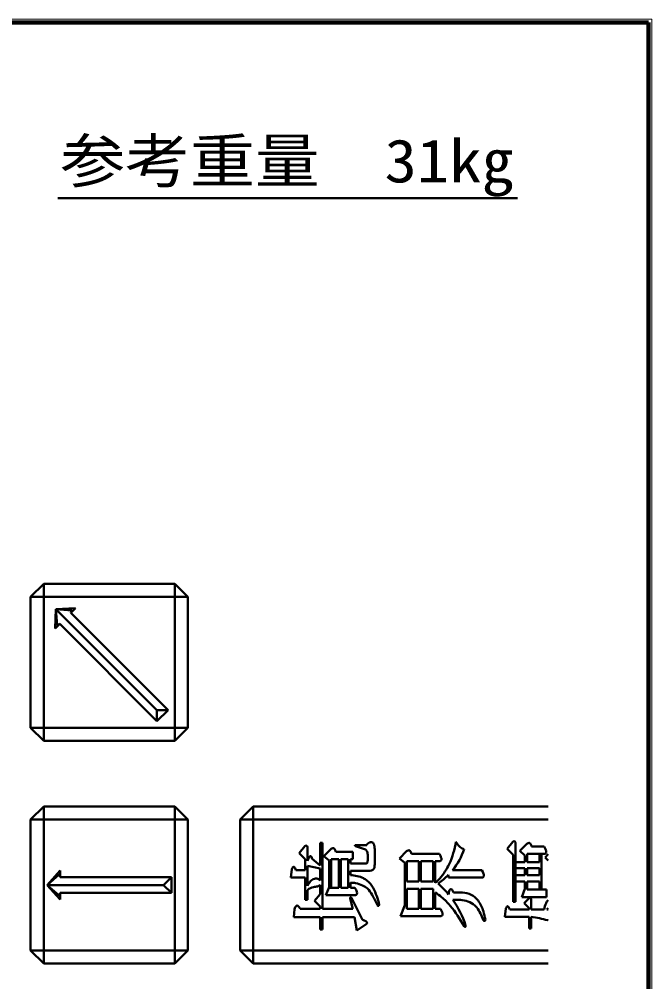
# Model space of a CAD drawing. Units: millimetres, scale not verified. Extents: x 100 to 4105, y 100 to 2870.
# Drawn here: x 3139 to 4105, y 1400 to 2870 of the extents above; entities that cross this region are included whole.
import ezdxf
from ezdxf.enums import TextEntityAlignment as Align

# ---------------------------------------------------------------- set-up
doc = ezdxf.new("R2010")
doc.units = ezdxf.units.MM
doc.header["$LTSCALE"] = 5
doc.layers.add('V-nasSTD', color=7, linetype='Continuous', lineweight=50)
doc.styles.add('ＭＳ ゴシック', font='')
doc.styles.get('ＭＳ ゴシック').set_extended_font_data('MS Gothic')

msp = doc.modelspace()

# ---------------------------------------------------------------- linework, layer by layer
at = {"layer": 'V-nasSTD', "lineweight": 100}
for p, q in [((4100, 2865), (105, 2865)), ((4100, 105), (4100, 2865))]:
    msp.add_line(p, q, dxfattribs=at)
at = {"layer": 'V-nasSTD'}
for p, q in [((3198, 2596.753), (3900, 2596.753)), ((3156.615, 1987.778), (3176.615, 2007.778)), ((3376.615, 2007.778), (3176.615, 2007.778)), ((3176.615, 2007.778), (3176.615, 1767.778)), ((3376.615, 2007.778), (3396.615, 1987.778)), ((3376.615, 1767.778), (3376.615, 2007.778)), ((3156.615, 1987.778), (3156.615, 1787.778)), ((3396.615, 1987.778), (3156.615, 1987.778)), ((3396.615, 1787.778), (3396.615, 1987.778)), ((3195.298, 1969.096), (3224.997, 1970.51)), ((3217.926, 1963.439), (3224.997, 1970.51)), ((3195.298, 1969.096), (3193.884, 1939.397)), ((3195.298, 1969.096), (3349.447, 1814.946)), ((3195.298, 1969.096), (3219.672, 1967.119)), ((3195.298, 1969.096), (3197.274, 1944.722)), ((3219.672, 1967.119), (3217.926, 1963.439)), ((3366.418, 1814.946), (3217.926, 1963.439)), ((3193.884, 1939.397), (3200.955, 1946.468)), ((3197.274, 1944.722), (3200.955, 1946.468)), ((3349.447, 1797.976), (3200.955, 1946.468)), ((3366.418, 1814.946), (3349.447, 1797.976)), ((3366.418, 1814.946), (3349.447, 1814.946)), ((3349.447, 1814.946), (3349.447, 1797.976)), ((3176.615, 1767.778), (3156.615, 1787.778)), ((3156.615, 1787.778), (3396.615, 1787.778)), ((3396.615, 1787.778), (3376.615, 1767.778)), ((3176.615, 1767.778), (3376.615, 1767.778)), ((3156.615, 1647.778), (3176.615, 1667.778)), ((3376.615, 1667.778), (3176.615, 1667.778)), ((3176.615, 1667.778), (3176.615, 1427.778)), ((3376.615, 1667.778), (3396.615, 1647.778)), ((3376.615, 1427.778), (3376.615, 1667.778)), ((3476.615, 1647.778), (3496.615, 1667.778)), ((3946.615, 1667.778), (3496.615, 1667.778)), ((3496.615, 1427.778), (3496.615, 1667.778)), ((3156.615, 1647.778), (3156.615, 1447.778)), ((3396.615, 1647.778), (3156.615, 1647.778)), ((3396.615, 1447.778), (3396.615, 1647.778)), ((3476.615, 1647.778), (3946.615, 1647.778)), ((3476.615, 1447.778), (3476.615, 1647.778)), ((3566.82, 1596.411), (3575.263, 1607.099)), ((3579.194, 1584.616), (3579.193, 1605.988)), ((3602.245, 1612.172), (3598.876, 1612.172)), ((3598.876, 1612.172), (3598.876, 1577.86)), ((3602.245, 1511.512), (3602.245, 1612.172)), ((3604.505, 1591.906), (3615.179, 1602.596)), ((3668.04, 1602.037), (3652.84, 1607.095)), ((3652.867, 1608.798), (3669.73, 1608.788)), ((3884.458, 1603.172), (3892.875, 1613.83)), ((3893.457, 1594.157), (3884.458, 1603.172)), ((3896.824, 1522.197), (3896.824, 1612.735)), ((3896.824, 1612.735), (3896.824, 1582.925)), ((3903.569, 1599.789), (3914.247, 1610.46)), ((3921.563, 1606.533), (3940.695, 1606.533)), ((3940.695, 1606.533), (3942.347, 1603.772)), ((3575.822, 1587.413), (3566.82, 1596.411)), ((3579.194, 1584.616), (3581.446, 1589.675)), ((3598.876, 1577.86), (3586.498, 1587.983)), ((3612.37, 1585.16), (3604.505, 1591.906)), ((3648.372, 1598.664), (3622.487, 1598.664)), ((3648.372, 1587.415), (3648.372, 1598.664)), ((3719.985, 1588.538), (3730.704, 1599.253)), ((3727.867, 1581.787), (3719.985, 1588.538)), ((3780.71, 1595.288), (3737.978, 1595.288)), ((3780.71, 1595.288), (3782.391, 1592.499)), ((3893.457, 1594.157), (3893.456, 1522.197)), ((3893.456, 1522.197), (3893.457, 1594.157)), ((3911.448, 1593.044), (3903.569, 1599.789)), ((3911.448, 1593.044), (3911.448, 1582.925)), ((3914.826, 1582.925), (3914.826, 1595.291)), ((3914.826, 1595.291), (3933.377, 1595.291)), ((3936.748, 1595.291), (3933.377, 1595.291)), ((3933.377, 1582.925), (3933.377, 1595.291)), ((3936.748, 1540.771), (3936.748, 1595.291)), ((3936.748, 1595.291), (3941.729, 1595.291)), ((3942.367, 1589.664), (3946.615, 1595.048)), ((3946.615, 1585.418), (3942.367, 1589.664)), ((3575.822, 1570.553), (3575.822, 1587.413)), ((3579.193, 1577.295), (3598.876, 1572.803)), ((3579.194, 1546.396), (3579.193, 1577.295)), ((3612.37, 1543.564), (3612.37, 1585.16)), ((3615.743, 1587.415), (3615.743, 1543.564)), ((3615.743, 1587.415), (3626.984, 1587.415)), ((3626.984, 1587.415), (3626.984, 1543.564)), ((3626.984, 1543.564), (3626.984, 1587.415)), ((3630.366, 1543.564), (3630.366, 1587.415)), ((3641.604, 1587.415), (3630.366, 1587.415)), ((3630.366, 1587.415), (3630.366, 1543.564)), ((3641.604, 1587.415), (3641.604, 1543.564)), ((3641.604, 1543.564), (3641.604, 1587.415)), ((3648.372, 1587.415), (3644.982, 1587.415)), ((3644.982, 1580.669), (3644.982, 1587.415)), ((3667.956, 1580.669), (3644.982, 1580.669)), ((3727.867, 1517.133), (3727.867, 1581.787)), ((3749.228, 1584.049), (3731.235, 1584.049)), ((3731.235, 1584.049), (3731.235, 1553.12)), ((3749.228, 1553.12), (3749.228, 1584.049)), ((3752.606, 1584.049), (3771.152, 1584.049)), ((3752.606, 1553.12), (3752.606, 1584.049)), ((3771.152, 1584.049), (3771.152, 1553.12)), ((3774.534, 1584.049), (3781.851, 1584.049)), ((3774.534, 1550.891), (3774.534, 1584.049)), ((3896.824, 1582.925), (3896.824, 1573.364)), ((3896.824, 1582.925), (3911.448, 1582.925)), ((3896.824, 1573.364), (3896.824, 1562.68)), ((3896.824, 1573.364), (3911.448, 1573.364)), ((3911.448, 1562.68), (3911.448, 1573.364)), ((3933.377, 1582.925), (3914.826, 1582.925)), ((3914.826, 1573.364), (3914.826, 1562.68)), ((3914.826, 1573.364), (3933.377, 1573.364)), ((3933.377, 1562.68), (3933.377, 1573.364)), ((3181.615, 1547.778), (3201.615, 1569.778)), ((3181.615, 1547.778), (3200.248, 1563.616)), ((3200.248, 1563.616), (3201.615, 1559.778)), ((3201.615, 1559.778), (3201.615, 1569.778)), ((3371.615, 1559.778), (3201.615, 1559.778)), ((3371.615, 1559.778), (3359.615, 1547.778)), ((3371.615, 1559.778), (3371.615, 1535.778)), ((3553.893, 1559.306), (3555.583, 1572.254)), ((3553.893, 1559.306), (3575.822, 1559.306)), ((3575.822, 1570.553), (3561.762, 1570.553)), ((3575.822, 1559.306), (3575.822, 1525.006)), ((3598.876, 1572.803), (3598.876, 1554.809)), ((3644.982, 1569.434), (3674.676, 1569.434)), ((3644.982, 1562.671), (3644.982, 1569.434)), ((3794.76, 1559.308), (3846.469, 1559.309)), ((3845.38, 1570.55), (3800.964, 1570.55)), ((3845.38, 1570.55), (3847.075, 1567.708)), ((3896.824, 1562.68), (3896.824, 1553.125)), ((3896.824, 1562.68), (3911.448, 1562.68)), ((3933.377, 1562.68), (3914.826, 1562.68)), ((3181.615, 1547.778), (3359.615, 1547.778)), ((3181.615, 1547.778), (3201.615, 1525.778)), ((3181.615, 1547.778), (3200.248, 1531.941)), ((3359.615, 1547.778), (3371.615, 1535.778)), ((3598.876, 1548.071), (3598.876, 1534)), ((3607.322, 1532.319), (3612.37, 1544.682)), ((3615.743, 1543.564), (3612.37, 1543.564)), ((3615.743, 1543.564), (3626.984, 1543.564)), ((3630.366, 1543.564), (3641.604, 1543.564)), ((3644.982, 1543.564), (3644.982, 1551.426)), ((3651.74, 1543.564), (3644.982, 1543.564)), ((3651.74, 1543.564), (3653.46, 1540.663)), ((3731.235, 1553.12), (3749.228, 1553.12)), ((3771.152, 1553.12), (3752.606, 1553.12)), ((3896.824, 1522.197), (3896.824, 1553.125)), ((3896.824, 1553.125), (3911.448, 1553.125)), ((3911.448, 1553.125), (3911.448, 1541.878)), ((3914.826, 1540.771), (3914.826, 1553.125)), ((3914.826, 1553.125), (3933.377, 1553.125)), ((3933.377, 1540.771), (3933.377, 1553.125)), ((3200.248, 1531.941), (3201.615, 1535.778)), ((3371.615, 1535.778), (3201.615, 1535.778)), ((3201.615, 1525.778), (3201.615, 1535.778)), ((3579.193, 1525.006), (3579.193, 1540.191)), ((3589.88, 1523.884), (3598.876, 1534)), ((3607.322, 1532.319), (3652.869, 1532.319)), ((3749.228, 1541.875), (3731.235, 1541.875)), ((3731.235, 1541.875), (3731.235, 1511.514)), ((3749.228, 1511.514), (3749.228, 1541.875)), ((3771.152, 1541.875), (3752.606, 1541.875)), ((3752.606, 1541.875), (3752.606, 1511.515)), ((3771.152, 1511.515), (3771.152, 1541.875)), ((3774.534, 1511.514), (3774.534, 1536.232)), ((3794.769, 1533.465), (3795.876, 1539.046)), ((3815.881, 1536.25), (3802.076, 1536.25)), ((3906.393, 1529.506), (3911.448, 1541.878)), ((3906.393, 1529.506), (3944.062, 1529.506)), ((3914.826, 1540.771), (3933.377, 1540.771)), ((3933.377, 1540.771), (3936.748, 1540.771)), ((3936.748, 1540.771), (3944.062, 1540.771)), ((3944.062, 1529.506), (3944.062, 1540.771)), ((3575.822, 1525.006), (3579.193, 1525.006)), ((3598.876, 1514.881), (3589.88, 1523.884)), ((3598.876, 1511.512), (3598.876, 1514.881)), ((3644.422, 1527.254), (3644.417, 1527.478)), ((3648.342, 1511.512), (3644.422, 1527.254)), ((3646.674, 1528.383), (3663.532, 1494.629)), ((3721.115, 1500.269), (3727.867, 1517.133)), ((3801.522, 1525.006), (3812.878, 1525.005)), ((3893.456, 1522.197), (3896.824, 1522.197)), ((3910.306, 1519.946), (3917.099, 1527.291)), ((3917.635, 1512.635), (3910.306, 1519.946)), ((3921.001, 1510.391), (3921.001, 1526.121)), ((3558.389, 1498.582), (3559.51, 1510.946)), ((3567.943, 1511.512), (3598.876, 1511.512)), ((3602.245, 1511.512), (3648.342, 1511.512)), ((3721.115, 1500.269), (3783.539, 1500.269)), ((3731.235, 1511.514), (3749.228, 1511.514)), ((3752.606, 1511.515), (3771.152, 1511.515)), ((3782.402, 1511.514), (3774.534, 1511.514)), ((3782.402, 1511.514), (3784.125, 1508.593)), ((3880.517, 1499.143), (3882.21, 1512.08)), ((3888.379, 1510.391), (3917.635, 1510.391)), ((3917.635, 1510.391), (3917.635, 1512.635)), ((3921.001, 1510.391), (3940.686, 1510.39)), ((3944.624, 1510.39), (3946.615, 1510.39)), ((3558.389, 1498.582), (3598.876, 1498.582)), ((3598.876, 1480.02), (3598.876, 1498.582)), ((3602.245, 1498.582), (3602.245, 1480.02)), ((3651.144, 1498.582), (3602.245, 1498.582)), ((3654.535, 1478.334), (3651.144, 1498.582)), ((3669.032, 1488.208), (3654.535, 1478.334)), ((3880.517, 1499.143), (3917.635, 1499.143)), ((3917.635, 1481.153), (3917.635, 1499.143)), ((3921.001, 1499.143), (3921.001, 1481.153)), ((3598.876, 1480.02), (3602.245, 1480.02)), ((3917.635, 1481.153), (3921.001, 1481.153)), ((3176.615, 1427.778), (3156.615, 1447.778)), ((3156.615, 1447.778), (3396.615, 1447.778)), ((3396.615, 1447.778), (3376.615, 1427.778)), ((3476.615, 1447.778), (3946.615, 1447.778)), ((3496.615, 1427.778), (3476.615, 1447.778)), ((3176.615, 1427.778), (3376.615, 1427.778)), ((3496.615, 1427.778), (3946.615, 1427.778))]:
    msp.add_line(p, q, dxfattribs=at)
at = {"layer": 'V-nasSTD', "lineweight": 13}
msp.add_lwpolyline([(100, 100), (100, 2870), (4105, 2870), (4105, 100)], close=True, dxfattribs=at)
at = {"layer": 'V-nasSTD'}
for centre, radius, start, end in [((3577.478, 1605.14), 2.957, 115.42712, 138.50957), ((3576.968, 1606.454), 1.555, 60.24689, 119.24567), ((3575.508, 1604.528), 3.964, 21.60239, 55.73047), ((3621.309, 1595.122), 9.666, 120.9565, 129.35518), ((3619.205, 1598.898), 5.348, 110.1882, 122.4356), ((3619.508, 1598.069), 6.231, 104.20575, 110.17582), ((3618.56, 1601.236), 2.931, 72.02149, 101.42865), ((3618.597, 1601.316), 2.844, 42.64449, 72.22832), ((3611.619, 1597.036), 10.989, 8.51734, 34.38213), ((3652.147, 1608.076), 0.419, 127.97232, 221.6743), ((3653.056, 1608.804), 1.584, 219.47604, 237.25688), ((3653.292, 1606.32), 2.514, 99.73739, 123.93246), ((3654.453, 1610.575), 3.835, 234.01669, 245.13174), ((3684.772, 1597.62), 18.734, 138.754, 143.40449), ((3683.085, 1599.283), 16.37, 128.77879, 139.2384), ((3679.792, 1602.382), 11.908, 117.14701, 125.76635), ((3675.91, 1609.786), 3.55, 80.70947, 115.91457), ((3676.443, 1608.781), 4.508, 72.28895, 89.49639), ((3676.703, 1609.632), 3.618, 54.04786, 72.10922), ((3676.548, 1609.253), 4.017, 33.31524, 55.42567), ((3668.75, 1604.126), 13.349, 28.40825, 33.3226), ((3667.952, 1604.694), 13.809, 18.02844, 24.75863), ((3651.04, 1600.828), 31.126, 11.6536, 15.16005), ((3677.219, 1605.874), 4.481, 8.34761, 16.08145), ((3617.093, 1599.907), 64.898, 2.38158, 5.85249), ((3123.712, 1590.603), 558.352, 359.02688, 1.23152), ((3666.804, 1636.826), 141.096, 336.13848, 350.62554), ((3729.811, 1630.027), 92.738, 320.1077, 342.79709), ((3839.568, 1633.698), 38.986, 210.61467, 223.84793), ((3822.757, 1617.658), 15.752, 224.13174, 236.31237), ((3820.734, 1613.56), 11.235, 233.30194, 250.18479), ((3819.572, 1609.984), 7.478, 249.27703, 260.98314), ((3895.375, 1611.499), 3.419, 118.3711, 137.00029), ((3894.587, 1613.277), 1.487, 57.92005, 124.22829), ((3894.127, 1612.395), 2.481, 31.02225, 59.7286), ((3888.753, 1608.462), 9.133, 27.90278, 34.79517), ((3919.602, 1604.089), 8.323, 112.13566, 130.04579), ((3917.822, 1608.21), 3.836, 97.39085, 110.69719), ((3917.68, 1609.816), 2.226, 78.69486, 99.08752), ((3917.718, 1609.517), 2.513, 60.9974, 80.88858), ((3916.953, 1608.524), 3.757, 31.98601, 58.12837), ((3913.504, 1606.309), 7.856, 18.58808, 32.36966), ((3898.308, 1601.509), 23.791, 12.19125, 17.87962), ((3925.477, 1595.193), 18.926, 18.45302, 26.95431), ((3586.893, 1586.329), 6.393, 137.0934, 148.43639), ((3585.307, 1588.243), 3.941, 123.07454, 141.77874), ((3584.067, 1590.23), 1.6, 106.41956, 124.72115), ((3584.017, 1590.678), 1.159, 62.8463, 110.27396), ((3583.44, 1589.728), 2.268, 33.88085, 60.83447), ((3575.462, 1585.41), 11.332, 13.12435, 29.51631), ((3657.879, 1591.981), 14.296, 37.83217, 44.70449), ((3661.438, 1594.012), 10.256, 30.02787, 41.06848), ((3662.105, 1595.523), 8.975, 12.07288, 23.79185), ((3654.812, 1593.925), 16.441, 6.03791, 12.20454), ((3635.625, 1591.559), 35.773, 2.71014, 6.57403), ((3566.102, 1590.381), 105.294, 358.03283, 1.56121), ((3736.621, 1591.939), 9.408, 118.25777, 128.97502), ((3733.933, 1597.336), 3.386, 101.80924, 121.42802), ((3734.097, 1598.272), 2.529, 70.89516, 109.81205), ((3734.223, 1598.443), 2.326, 44.40491, 72.45342), ((3733.337, 1597.202), 3.836, 25.63137, 48.39003), ((3724.536, 1592.823), 13.666, 10.38993, 26.22271), ((3764.097, 1583.346), 20.456, 17.71651, 26.57905), ((3763.509, 1583.912), 20.856, 12.62201, 15.74321), ((3778.349, 1587.408), 5.614, 348.56027, 10.90426), ((3940.478, 1598.526), 3.469, 291.14017, 338.9838), ((3933.921, 1597.834), 10.081, 12.61861, 19.40804), ((3937.943, 1598.749), 5.956, 345.74374, 12.47979), ((3569.677, 1566.711), 15.145, 151.86615, 158.53259), ((3559.987, 1572.071), 4.075, 136.24176, 154.07635), ((3558.4, 1573.794), 1.743, 112.25062, 141.08663), ((3558.221, 1574.416), 1.103, 61.71433, 115.86253), ((3557.947, 1573.591), 1.965, 42.48382, 66.08455), ((3555.443, 1570.986), 5.575, 25.6599, 44.84399), ((3538.756, 1561.818), 24.609, 20.79182, 28.07809), ((3667.9, 1585.072), 4.404, 270.73628, 280.45052), ((3667.854, 1584.114), 3.477, 284.04997, 329.62198), ((3656.88, 1585.521), 14.328, 347.23807, 354.56139), ((3620.802, 1589.162), 50.589, 354.32913, 357.28632), ((3674.222, 1577.221), 7.801, 273.334, 339.60398), ((3664.84, 1577.861), 17.029, 348.6267, 358.64587), ((3605.845, 1581.782), 76.142, 356.7451, 359.50254), ((3701.339, 1626.305), 105.346, 319.4382, 333.77306), ((3780.381, 1587.517), 3.767, 292.97514, 320.46014), ((3779.423, 1587.701), 4.646, 326.22849, 342.36984), ((3645.565, 1520.23), 42.445, 63.08957, 90.78691), ((3726.45, 1627.117), 93.091, 304.40149, 316.71496), ((3946.271, 1582.045), 153.208, 187.03114, 188.53453), ((3845.33, 1562.409), 3.303, 290.17428, 337.15459), ((3833.309, 1560.239), 15.661, 17.87018, 28.48059), ((3841.287, 1562.634), 7.336, 9.50852, 19.19014), ((3843.882, 1562.734), 4.771, 340.30947, 13.47041), ((3592.469, 1524.387), 20.64, 100.3711, 130.02952), ((3633.849, 1515.993), 62.542, 145.64664, 150.91439), ((3598.008, 1540.636), 19.047, 127.75066, 146.00756), ((3592.049, 1548.803), 8.946, 103.89795, 129.59573), ((3586.861, 1572.935), 28.308, 273.83212, 286.08855), ((3591.828, 1546.842), 10.818, 80.59617, 100.26866), ((3592.955, 1549.637), 7.905, 65.1988, 85.34954), ((3590.217, 1559.814), 14.777, 287.68463, 295.92178), ((3594.566, 1552.491), 4.646, 48.77344, 68.46797), ((3593.733, 1553.047), 7.157, 294.29091, 315.94587), ((3593.761, 1550.63), 6.605, 39.24736, 54.16913), ((3643.2, 1498.539), 52.917, 79.44455, 88.06998), ((3646.512, 1512.708), 38.387, 63.81311, 80.42997), ((3651.947, 1520.928), 28.639, 48.85087, 66.31505), ((3654.4, 1535.425), 24.917, 51.55196, 65.39361), ((3647.559, 1526.485), 36.172, 27.95158, 51.87018), ((3591.388, 1497.015), 99.605, 11.95918, 27.78093), ((3693.626, 1637.776), 118.723, 312.9601, 317.6528), ((3566.194, 1335.832), 302.168, 40.84779, 45.2179), ((3645.213, 1528.437), 0.563, 102.30636, 150.67623), ((3645.319, 1527.996), 1.017, 71.80046, 102.84868), ((3644.387, 1525.507), 3.674, 51.49979, 70.10524), ((3651.596, 1535.492), 3.419, 291.85032, 331.14596), ((3635.391, 1531.795), 20.128, 16.70456, 26.1418), ((3649.542, 1535.819), 5.422, 338.62073, 18.95682), ((3638.302, 1510.293), 45.744, 29.47274, 44.74288), ((3543.662, 1455.123), 155.287, 23.54554, 30.01408), ((3745.461, 1485.231), 58.706, 48.70313, 60.31503), ((3691.538, 1424.623), 139.829, 40.8622, 48.49267), ((3802.903, 1536.028), 7.648, 142.5752, 156.75385), ((3798.754, 1539.326), 2.35, 127.46953, 144.94354), ((3798.315, 1540.143), 1.442, 90.37856, 133.41807), ((3798.197, 1539.974), 1.615, 60.30488, 86.14209), ((3796.724, 1537.967), 4.099, 35.0422, 56.31868), ((3781.046, 1528.461), 22.426, 20.32385, 31.92513), ((3815.087, 1505.316), 30.944, 37.20507, 88.53043), ((3577.817, 1505.435), 19.118, 153.08138, 163.24652), ((3566.915, 1511.013), 6.872, 143.10796, 153.39823), ((3564.192, 1513.411), 3.267, 124.2975, 148.0877), ((3563.425, 1514.521), 1.918, 54.9065, 124.02343), ((3562.572, 1512.692), 3.92, 39.25765, 60.07843), ((3551.754, 1503.761), 17.949, 25.58196, 39.47968), ((3646.863, 1527.534), 2.446, 162.96788, 181.31622), ((3645.548, 1528.085), 1.038, 142.76517, 170.83765), ((3689.225, 1519.284), 3.846, 213.59084, 233.3216), ((3687.818, 1517.122), 1.268, 227.63378, 254.06708), ((3687.729, 1516.604), 0.748, 249.7238, 296.19808), ((3687.189, 1517.062), 1.425, 307.61165, 335.98024), ((3683.864, 1518.458), 5.032, 336.86975, 350.81254), ((3637.565, 1384.83), 206.747, 29.00543, 39.41654), ((3684.036, 1442.963), 143.297, 17.56948, 34.92721), ((3810.679, 1481.94), 43.121, 71.64669, 87.07691), ((3814.167, 1493.95), 30.628, 47.67236, 70.76525), ((3690.319, 1377.716), 200.397, 42.6536, 43.86893), ((3792.201, 1489.969), 58.474, 17.51862, 35.6221), ((3887.726, 1511.02), 5.481, 145.00795, 154.8639), ((3885.95, 1512.544), 3.16, 131.36726, 149.17408), ((3884.89, 1513.959), 1.404, 105.61657, 137.0976), ((3884.828, 1514.087), 1.265, 72.0691, 104.46823), ((3884.572, 1513.407), 1.991, 54.11531, 71.08205), ((3883.35, 1511.992), 3.857, 35.60462, 51.73094), ((3880.421, 1509.665), 7.596, 23.16952, 37.00721), ((3919.956, 1524.449), 4.03, 121.06429, 135.15086), ((3918.832, 1526.272), 1.889, 100.39577, 120.40465), ((3918.77, 1526.245), 1.905, 77.24239, 98.39897), ((3918.696, 1526.403), 1.77, 45.91232, 73.76373), ((3917.377, 1524.766), 3.869, 20.4969, 48.75145), ((3972.159, 1505.891), 31.793, 153.27483, 171.86452), ((3959.855, 1512.841), 17.691, 138.45193, 155.45918), ((3782.235, 1503.432), 3.421, 292.40808, 344.20204), ((3772.558, 1502.225), 13.204, 18.19562, 28.83458), ((3763.687, 1499.758), 22.406, 13.2522, 17.10529), ((3779.968, 1503.627), 5.672, 348.54441, 12.91528), ((3787.413, 1475.016), 63.325, 18.0651, 37.42232), ((3745.819, 1475.807), 106.969, 10.49778, 17.27426), ((3893.337, 1507.967), 11.862, 153.02321, 159.71124), ((3734.071, 1445.254), 167.493, 22.88578, 23.72868), ((3959.925, 1496.822), 20.45, 130.60508, 138.4347), ((3652.39, 1460.07), 36.311, 68.24326, 72.12978), ((3653.374, 1464.416), 31.917, 63.68591, 66.99214), ((3663.415, 1484.83), 9.168, 49.32605, 63.37961), ((3666.281, 1491.794), 4.52, 307.49208, 323.86745), ((3667.452, 1489.528), 2.974, 33.55766, 49.32656), ((3668.628, 1490.149), 1.656, 321.94841, 38.12492), ((3823.043, 1488.627), 5.857, 217.26346, 235.24277), ((3825.881, 1486.395), 5.237, 181.92336, 189.091), ((3815.175, 1485.034), 5.562, 353.96958, 5.50955), ((3852.739, 1497.888), 6.058, 212.26854, 232.93581), ((3849.69, 1493.738), 0.912, 228.66344, 333.88773), ((3844.634, 1495.844), 6.387, 336.88431, 355.07893), ((3894.373, 1307.672), 193.314, 74.54024, 82.08263), ((3895.249, 1311.525), 189.367, 74.26106, 74.48497), ((3820.152, 1484.341), 0.692, 229.61179, 255.49882), ((3820.159, 1484.015), 0.388, 242.24777, 326.0969), ((3819.182, 1484.609), 1.532, 328.04916, 354.01002)]:
    msp.add_arc(centre, radius, start, end, dxfattribs=at)

# ---------------------------------------------------------------- texts
at = {"layer": 'V-nasSTD', "style": 'ＭＳ ゴシック', "width": 1.1}
msp.add_text('参考重量\u300031kg', height=65.98, dxfattribs=at).set_placement((3202, 2686.753), align=Align.TOP_LEFT)

doc.saveas('drawing.dxf')
